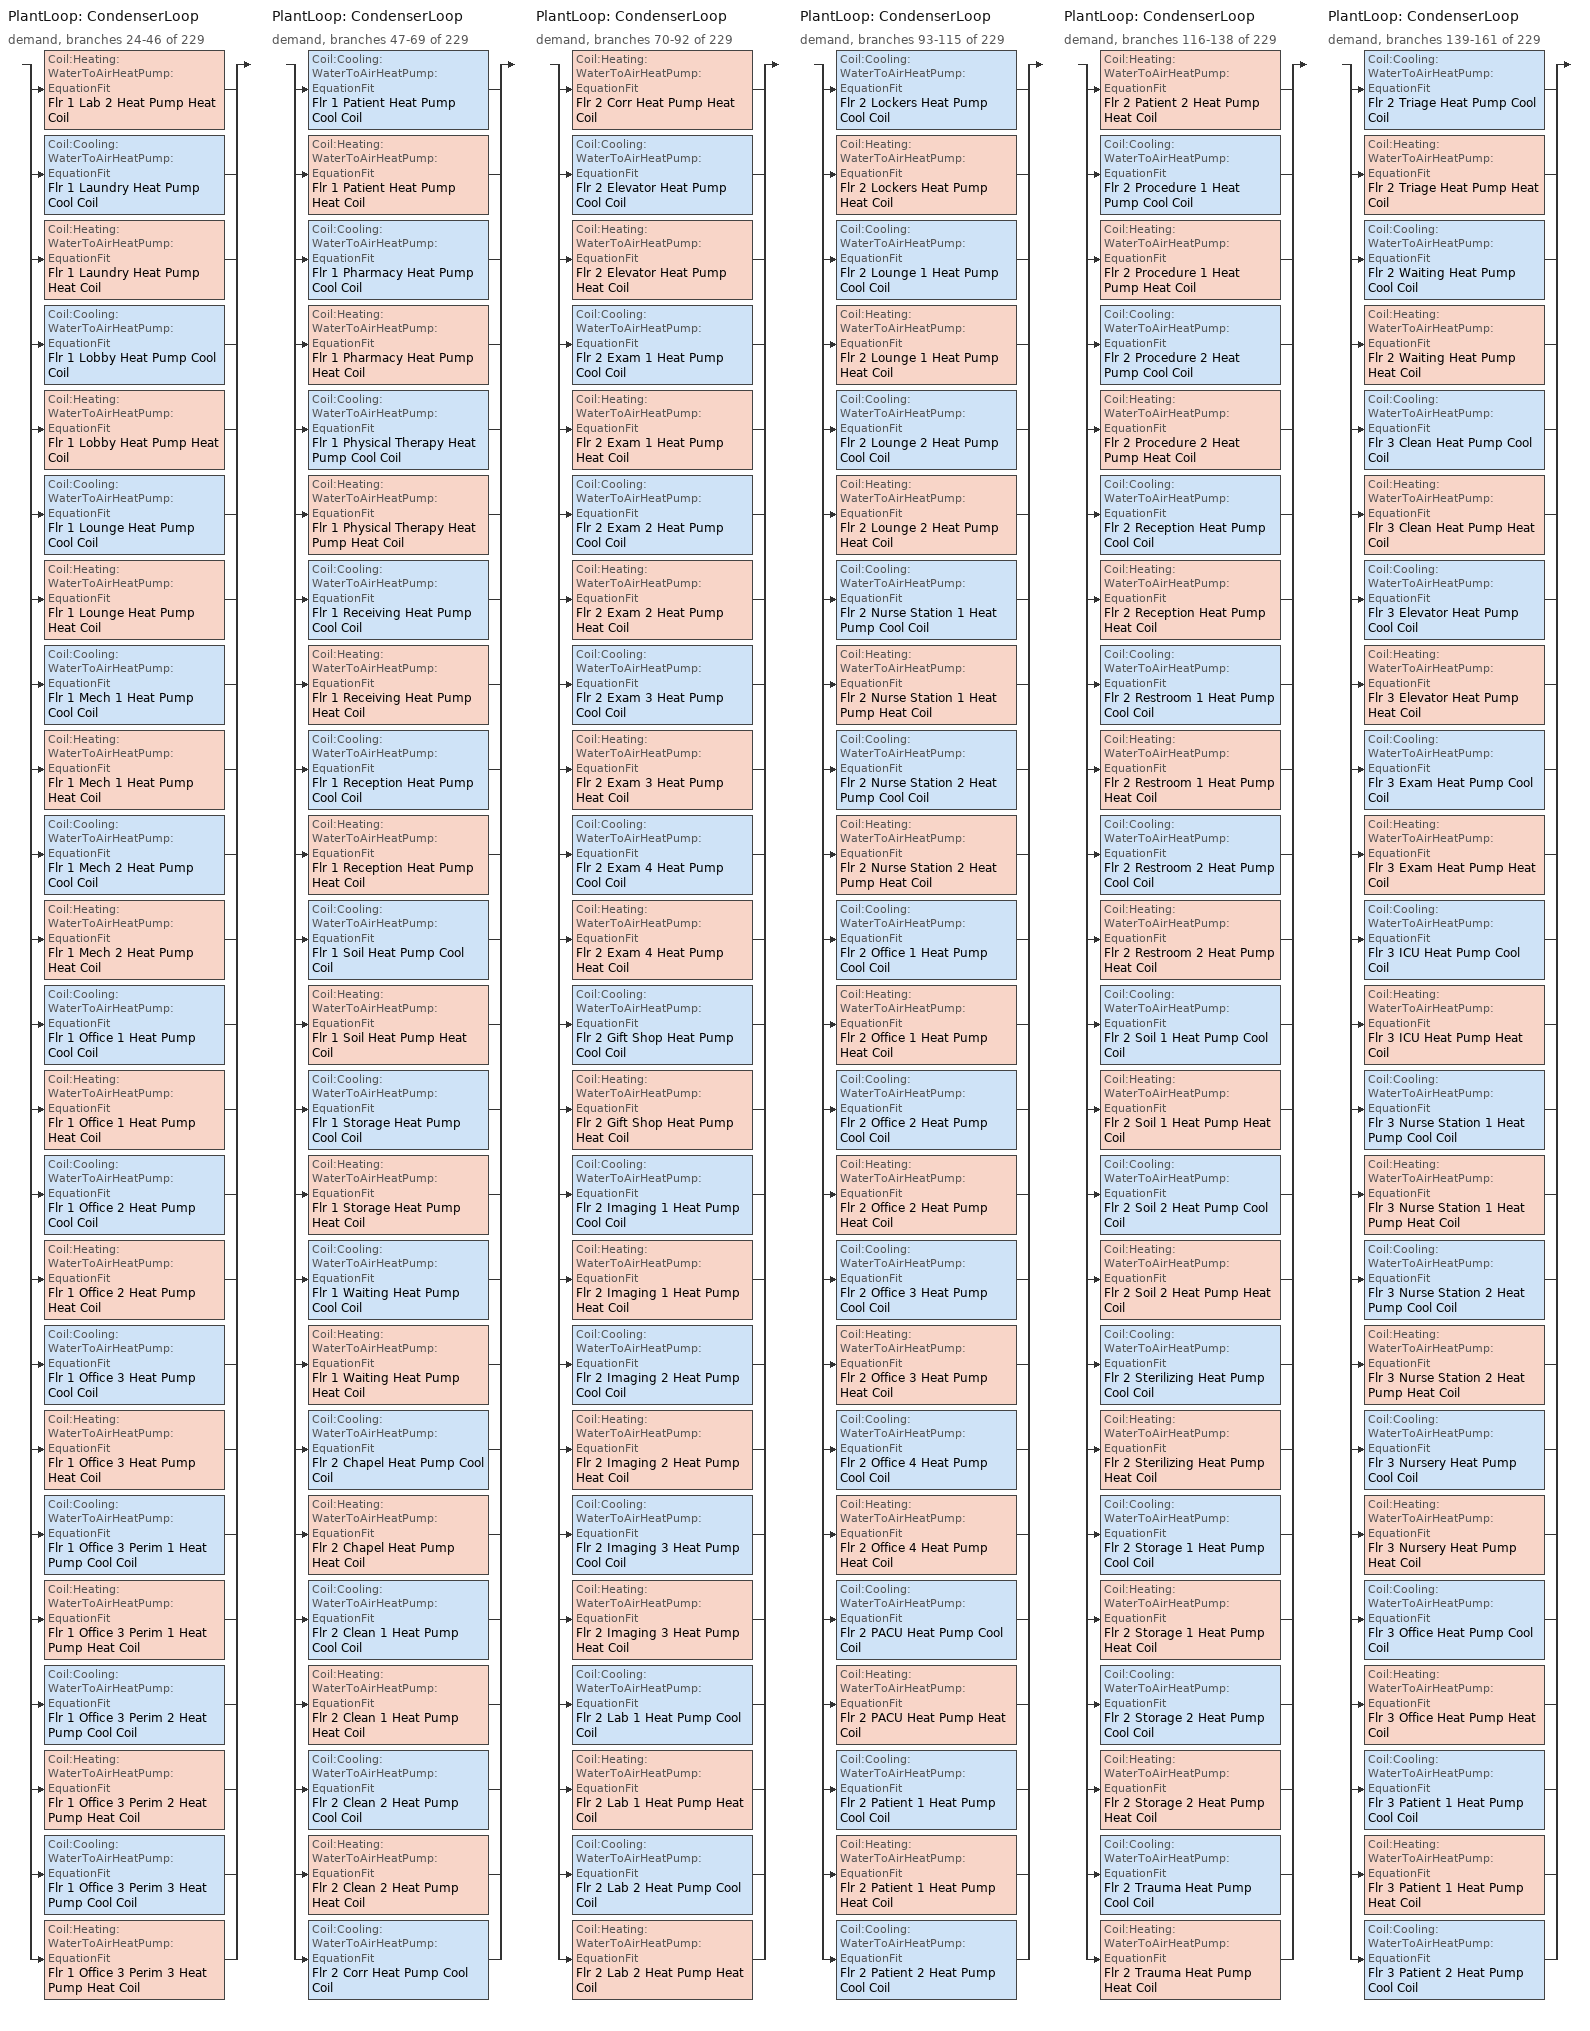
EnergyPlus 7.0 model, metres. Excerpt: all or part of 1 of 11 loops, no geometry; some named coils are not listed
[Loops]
PlantLoop 'CondenserLoop'
 demand, branches 24-46 of 229: split
  | Coil:Heating:WaterToAirHeatPump:EquationFit 'Flr 1 Lab 2 Heat Pump Heat Coil'
  | Coil:Cooling:WaterToAirHeatPump:EquationFit 'Flr 1 Laundry Heat Pump Cool Coil'
  | Coil:Heating:WaterToAirHeatPump:EquationFit 'Flr 1 Laundry Heat Pump Heat Coil'
  | Coil:Cooling:WaterToAirHeatPump:EquationFit 'Flr 1 Lobby Heat Pump Cool Coil'
  | Coil:Heating:WaterToAirHeatPump:EquationFit 'Flr 1 Lobby Heat Pump Heat Coil'
  | Coil:Cooling:WaterToAirHeatPump:EquationFit 'Flr 1 Lounge Heat Pump Cool Coil'
  | Coil:Heating:WaterToAirHeatPump:EquationFit 'Flr 1 Lounge Heat Pump Heat Coil'
  | Coil:Cooling:WaterToAirHeatPump:EquationFit 'Flr 1 Mech 1 Heat Pump Cool Coil'
  | Coil:Heating:WaterToAirHeatPump:EquationFit 'Flr 1 Mech 1 Heat Pump Heat Coil'
  | Coil:Cooling:WaterToAirHeatPump:EquationFit 'Flr 1 Mech 2 Heat Pump Cool Coil'
  | Coil:Heating:WaterToAirHeatPump:EquationFit 'Flr 1 Mech 2 Heat Pump Heat Coil'
  | Coil:Cooling:WaterToAirHeatPump:EquationFit 'Flr 1 Office 1 Heat Pump Cool Coil'
  | Coil:Heating:WaterToAirHeatPump:EquationFit 'Flr 1 Office 1 Heat Pump Heat Coil'
  | Coil:Cooling:WaterToAirHeatPump:EquationFit 'Flr 1 Office 2 Heat Pump Cool Coil'
  | Coil:Heating:WaterToAirHeatPump:EquationFit 'Flr 1 Office 2 Heat Pump Heat Coil'
  | Coil:Cooling:WaterToAirHeatPump:EquationFit 'Flr 1 Office 3 Heat Pump Cool Coil'
  | Coil:Heating:WaterToAirHeatPump:EquationFit 'Flr 1 Office 3 Heat Pump Heat Coil'
  | Coil:Cooling:WaterToAirHeatPump:EquationFit 'Flr 1 Office 3 Perim 1 Heat Pump Cool Coil'
  | Coil:Heating:WaterToAirHeatPump:EquationFit 'Flr 1 Office 3 Perim 1 Heat Pump Heat Coil'
  | Coil:Cooling:WaterToAirHeatPump:EquationFit 'Flr 1 Office 3 Perim 2 Heat Pump Cool Coil'
  | Coil:Heating:WaterToAirHeatPump:EquationFit 'Flr 1 Office 3 Perim 2 Heat Pump Heat Coil'
  | Coil:Cooling:WaterToAirHeatPump:EquationFit 'Flr 1 Office 3 Perim 3 Heat Pump Cool Coil'
  | Coil:Heating:WaterToAirHeatPump:EquationFit 'Flr 1 Office 3 Perim 3 Heat Pump Heat Coil'
PlantLoop 'CondenserLoop'
 demand, branches 47-69 of 229: split
  | Coil:Cooling:WaterToAirHeatPump:EquationFit 'Flr 1 Patient Heat Pump Cool Coil'
  | Coil:Heating:WaterToAirHeatPump:EquationFit 'Flr 1 Patient Heat Pump Heat Coil'
  | Coil:Cooling:WaterToAirHeatPump:EquationFit 'Flr 1 Pharmacy Heat Pump Cool Coil'
  | Coil:Heating:WaterToAirHeatPump:EquationFit 'Flr 1 Pharmacy Heat Pump Heat Coil'
  | Coil:Cooling:WaterToAirHeatPump:EquationFit 'Flr 1 Physical Therapy Heat Pump Cool Coil'
  | Coil:Heating:WaterToAirHeatPump:EquationFit 'Flr 1 Physical Therapy Heat Pump Heat Coil'
  | Coil:Cooling:WaterToAirHeatPump:EquationFit 'Flr 1 Receiving Heat Pump Cool Coil'
  | Coil:Heating:WaterToAirHeatPump:EquationFit 'Flr 1 Receiving Heat Pump Heat Coil'
  | Coil:Cooling:WaterToAirHeatPump:EquationFit 'Flr 1 Reception Heat Pump Cool Coil'
  | Coil:Heating:WaterToAirHeatPump:EquationFit 'Flr 1 Reception Heat Pump Heat Coil'
  | Coil:Cooling:WaterToAirHeatPump:EquationFit 'Flr 1 Soil Heat Pump Cool Coil'
  | Coil:Heating:WaterToAirHeatPump:EquationFit 'Flr 1 Soil Heat Pump Heat Coil'
  | Coil:Cooling:WaterToAirHeatPump:EquationFit 'Flr 1 Storage Heat Pump Cool Coil'
  | Coil:Heating:WaterToAirHeatPump:EquationFit 'Flr 1 Storage Heat Pump Heat Coil'
  | Coil:Cooling:WaterToAirHeatPump:EquationFit 'Flr 1 Waiting Heat Pump Cool Coil'
  | Coil:Heating:WaterToAirHeatPump:EquationFit 'Flr 1 Waiting Heat Pump Heat Coil'
  | Coil:Cooling:WaterToAirHeatPump:EquationFit 'Flr 2 Chapel Heat Pump Cool Coil'
  | Coil:Heating:WaterToAirHeatPump:EquationFit 'Flr 2 Chapel Heat Pump Heat Coil'
  | Coil:Cooling:WaterToAirHeatPump:EquationFit 'Flr 2 Clean 1 Heat Pump Cool Coil'
  | Coil:Heating:WaterToAirHeatPump:EquationFit 'Flr 2 Clean 1 Heat Pump Heat Coil'
  | Coil:Cooling:WaterToAirHeatPump:EquationFit 'Flr 2 Clean 2 Heat Pump Cool Coil'
  | Coil:Heating:WaterToAirHeatPump:EquationFit 'Flr 2 Clean 2 Heat Pump Heat Coil'
  | Coil:Cooling:WaterToAirHeatPump:EquationFit 'Flr 2 Corr Heat Pump Cool Coil'
PlantLoop 'CondenserLoop'
 demand, branches 70-92 of 229: split
  | Coil:Heating:WaterToAirHeatPump:EquationFit 'Flr 2 Corr Heat Pump Heat Coil'
  | Coil:Cooling:WaterToAirHeatPump:EquationFit 'Flr 2 Elevator Heat Pump Cool Coil'
  | Coil:Heating:WaterToAirHeatPump:EquationFit 'Flr 2 Elevator Heat Pump Heat Coil'
  | Coil:Cooling:WaterToAirHeatPump:EquationFit 'Flr 2 Exam 1 Heat Pump Cool Coil'
  | Coil:Heating:WaterToAirHeatPump:EquationFit 'Flr 2 Exam 1 Heat Pump Heat Coil'
  | Coil:Cooling:WaterToAirHeatPump:EquationFit 'Flr 2 Exam 2 Heat Pump Cool Coil'
  | Coil:Heating:WaterToAirHeatPump:EquationFit 'Flr 2 Exam 2 Heat Pump Heat Coil'
  | Coil:Cooling:WaterToAirHeatPump:EquationFit 'Flr 2 Exam 3 Heat Pump Cool Coil'
  | Coil:Heating:WaterToAirHeatPump:EquationFit 'Flr 2 Exam 3 Heat Pump Heat Coil'
  | Coil:Cooling:WaterToAirHeatPump:EquationFit 'Flr 2 Exam 4 Heat Pump Cool Coil'
  | Coil:Heating:WaterToAirHeatPump:EquationFit 'Flr 2 Exam 4 Heat Pump Heat Coil'
  | Coil:Cooling:WaterToAirHeatPump:EquationFit 'Flr 2 Gift Shop Heat Pump Cool Coil'
  | Coil:Heating:WaterToAirHeatPump:EquationFit 'Flr 2 Gift Shop Heat Pump Heat Coil'
  | Coil:Cooling:WaterToAirHeatPump:EquationFit 'Flr 2 Imaging 1 Heat Pump Cool Coil'
  | Coil:Heating:WaterToAirHeatPump:EquationFit 'Flr 2 Imaging 1 Heat Pump Heat Coil'
  | Coil:Cooling:WaterToAirHeatPump:EquationFit 'Flr 2 Imaging 2 Heat Pump Cool Coil'
  | Coil:Heating:WaterToAirHeatPump:EquationFit 'Flr 2 Imaging 2 Heat Pump Heat Coil'
  | Coil:Cooling:WaterToAirHeatPump:EquationFit 'Flr 2 Imaging 3 Heat Pump Cool Coil'
  | Coil:Heating:WaterToAirHeatPump:EquationFit 'Flr 2 Imaging 3 Heat Pump Heat Coil'
  | Coil:Cooling:WaterToAirHeatPump:EquationFit 'Flr 2 Lab 1 Heat Pump Cool Coil'
  | Coil:Heating:WaterToAirHeatPump:EquationFit 'Flr 2 Lab 1 Heat Pump Heat Coil'
  | Coil:Cooling:WaterToAirHeatPump:EquationFit 'Flr 2 Lab 2 Heat Pump Cool Coil'
  | Coil:Heating:WaterToAirHeatPump:EquationFit 'Flr 2 Lab 2 Heat Pump Heat Coil'
PlantLoop 'CondenserLoop'
 demand, branches 93-115 of 229: split
  | Coil:Cooling:WaterToAirHeatPump:EquationFit 'Flr 2 Lockers Heat Pump Cool Coil'
  | Coil:Heating:WaterToAirHeatPump:EquationFit 'Flr 2 Lockers Heat Pump Heat Coil'
  | Coil:Cooling:WaterToAirHeatPump:EquationFit 'Flr 2 Lounge 1 Heat Pump Cool Coil'
  | Coil:Heating:WaterToAirHeatPump:EquationFit 'Flr 2 Lounge 1 Heat Pump Heat Coil'
  | Coil:Cooling:WaterToAirHeatPump:EquationFit 'Flr 2 Lounge 2 Heat Pump Cool Coil'
  | Coil:Heating:WaterToAirHeatPump:EquationFit 'Flr 2 Lounge 2 Heat Pump Heat Coil'
  | Coil:Cooling:WaterToAirHeatPump:EquationFit 'Flr 2 Nurse Station 1 Heat Pump Cool Coil'
  | Coil:Heating:WaterToAirHeatPump:EquationFit 'Flr 2 Nurse Station 1 Heat Pump Heat Coil'
  | Coil:Cooling:WaterToAirHeatPump:EquationFit 'Flr 2 Nurse Station 2 Heat Pump Cool Coil'
  | Coil:Heating:WaterToAirHeatPump:EquationFit 'Flr 2 Nurse Station 2 Heat Pump Heat Coil'
  | Coil:Cooling:WaterToAirHeatPump:EquationFit 'Flr 2 Office 1 Heat Pump Cool Coil'
  | Coil:Heating:WaterToAirHeatPump:EquationFit 'Flr 2 Office 1 Heat Pump Heat Coil'
  | Coil:Cooling:WaterToAirHeatPump:EquationFit 'Flr 2 Office 2 Heat Pump Cool Coil'
  | Coil:Heating:WaterToAirHeatPump:EquationFit 'Flr 2 Office 2 Heat Pump Heat Coil'
  | Coil:Cooling:WaterToAirHeatPump:EquationFit 'Flr 2 Office 3 Heat Pump Cool Coil'
  | Coil:Heating:WaterToAirHeatPump:EquationFit 'Flr 2 Office 3 Heat Pump Heat Coil'
  | Coil:Cooling:WaterToAirHeatPump:EquationFit 'Flr 2 Office 4 Heat Pump Cool Coil'
  | Coil:Heating:WaterToAirHeatPump:EquationFit 'Flr 2 Office 4 Heat Pump Heat Coil'
  | Coil:Cooling:WaterToAirHeatPump:EquationFit 'Flr 2 PACU Heat Pump Cool Coil'
  | Coil:Heating:WaterToAirHeatPump:EquationFit 'Flr 2 PACU Heat Pump Heat Coil'
  | Coil:Cooling:WaterToAirHeatPump:EquationFit 'Flr 2 Patient 1 Heat Pump Cool Coil'
  | Coil:Heating:WaterToAirHeatPump:EquationFit 'Flr 2 Patient 1 Heat Pump Heat Coil'
  | Coil:Cooling:WaterToAirHeatPump:EquationFit 'Flr 2 Patient 2 Heat Pump Cool Coil'
PlantLoop 'CondenserLoop'
 demand, branches 116-138 of 229: split
  | Coil:Heating:WaterToAirHeatPump:EquationFit 'Flr 2 Patient 2 Heat Pump Heat Coil'
  | Coil:Cooling:WaterToAirHeatPump:EquationFit 'Flr 2 Procedure 1 Heat Pump Cool Coil'
  | Coil:Heating:WaterToAirHeatPump:EquationFit 'Flr 2 Procedure 1 Heat Pump Heat Coil'
  | Coil:Cooling:WaterToAirHeatPump:EquationFit 'Flr 2 Procedure 2 Heat Pump Cool Coil'
  | Coil:Heating:WaterToAirHeatPump:EquationFit 'Flr 2 Procedure 2 Heat Pump Heat Coil'
  | Coil:Cooling:WaterToAirHeatPump:EquationFit 'Flr 2 Reception Heat Pump Cool Coil'
  | Coil:Heating:WaterToAirHeatPump:EquationFit 'Flr 2 Reception Heat Pump Heat Coil'
  | Coil:Cooling:WaterToAirHeatPump:EquationFit 'Flr 2 Restroom 1 Heat Pump Cool Coil'
  | Coil:Heating:WaterToAirHeatPump:EquationFit 'Flr 2 Restroom 1 Heat Pump Heat Coil'
  | Coil:Cooling:WaterToAirHeatPump:EquationFit 'Flr 2 Restroom 2 Heat Pump Cool Coil'
  | Coil:Heating:WaterToAirHeatPump:EquationFit 'Flr 2 Restroom 2 Heat Pump Heat Coil'
  | Coil:Cooling:WaterToAirHeatPump:EquationFit 'Flr 2 Soil 1 Heat Pump Cool Coil'
  | Coil:Heating:WaterToAirHeatPump:EquationFit 'Flr 2 Soil 1 Heat Pump Heat Coil'
  | Coil:Cooling:WaterToAirHeatPump:EquationFit 'Flr 2 Soil 2 Heat Pump Cool Coil'
  | Coil:Heating:WaterToAirHeatPump:EquationFit 'Flr 2 Soil 2 Heat Pump Heat Coil'
  | Coil:Cooling:WaterToAirHeatPump:EquationFit 'Flr 2 Sterilizing Heat Pump Cool Coil'
  | Coil:Heating:WaterToAirHeatPump:EquationFit 'Flr 2 Sterilizing Heat Pump Heat Coil'
  | Coil:Cooling:WaterToAirHeatPump:EquationFit 'Flr 2 Storage 1 Heat Pump Cool Coil'
  | Coil:Heating:WaterToAirHeatPump:EquationFit 'Flr 2 Storage 1 Heat Pump Heat Coil'
  | Coil:Cooling:WaterToAirHeatPump:EquationFit 'Flr 2 Storage 2 Heat Pump Cool Coil'
  | Coil:Heating:WaterToAirHeatPump:EquationFit 'Flr 2 Storage 2 Heat Pump Heat Coil'
  | Coil:Cooling:WaterToAirHeatPump:EquationFit 'Flr 2 Trauma Heat Pump Cool Coil'
  | Coil:Heating:WaterToAirHeatPump:EquationFit 'Flr 2 Trauma Heat Pump Heat Coil'
PlantLoop 'CondenserLoop'
 demand, branches 139-161 of 229: split
  | Coil:Cooling:WaterToAirHeatPump:EquationFit 'Flr 2 Triage Heat Pump Cool Coil'
  | Coil:Heating:WaterToAirHeatPump:EquationFit 'Flr 2 Triage Heat Pump Heat Coil'
  | Coil:Cooling:WaterToAirHeatPump:EquationFit 'Flr 2 Waiting Heat Pump Cool Coil'
  | Coil:Heating:WaterToAirHeatPump:EquationFit 'Flr 2 Waiting Heat Pump Heat Coil'
  | Coil:Cooling:WaterToAirHeatPump:EquationFit 'Flr 3 Clean Heat Pump Cool Coil'
  | Coil:Heating:WaterToAirHeatPump:EquationFit 'Flr 3 Clean Heat Pump Heat Coil'
  | Coil:Cooling:WaterToAirHeatPump:EquationFit 'Flr 3 Elevator Heat Pump Cool Coil'
  | Coil:Heating:WaterToAirHeatPump:EquationFit 'Flr 3 Elevator Heat Pump Heat Coil'
  | Coil:Cooling:WaterToAirHeatPump:EquationFit 'Flr 3 Exam Heat Pump Cool Coil'
  | Coil:Heating:WaterToAirHeatPump:EquationFit 'Flr 3 Exam Heat Pump Heat Coil'
  | Coil:Cooling:WaterToAirHeatPump:EquationFit 'Flr 3 ICU Heat Pump Cool Coil'
  | Coil:Heating:WaterToAirHeatPump:EquationFit 'Flr 3 ICU Heat Pump Heat Coil'
  | Coil:Cooling:WaterToAirHeatPump:EquationFit 'Flr 3 Nurse Station 1 Heat Pump Cool Coil'
  | Coil:Heating:WaterToAirHeatPump:EquationFit 'Flr 3 Nurse Station 1 Heat Pump Heat Coil'
  | Coil:Cooling:WaterToAirHeatPump:EquationFit 'Flr 3 Nurse Station 2 Heat Pump Cool Coil'
  | Coil:Heating:WaterToAirHeatPump:EquationFit 'Flr 3 Nurse Station 2 Heat Pump Heat Coil'
  | Coil:Cooling:WaterToAirHeatPump:EquationFit 'Flr 3 Nursery Heat Pump Cool Coil'
  | Coil:Heating:WaterToAirHeatPump:EquationFit 'Flr 3 Nursery Heat Pump Heat Coil'
  | Coil:Cooling:WaterToAirHeatPump:EquationFit 'Flr 3 Office Heat Pump Cool Coil'
  | Coil:Heating:WaterToAirHeatPump:EquationFit 'Flr 3 Office Heat Pump Heat Coil'
  | Coil:Cooling:WaterToAirHeatPump:EquationFit 'Flr 3 Patient 1 Heat Pump Cool Coil'
  | Coil:Heating:WaterToAirHeatPump:EquationFit 'Flr 3 Patient 1 Heat Pump Heat Coil'
  | Coil:Cooling:WaterToAirHeatPump:EquationFit 'Flr 3 Patient 2 Heat Pump Cool Coil'
[ZoneHVAC:WaterToAirHeatPump] Availability Schedule=ALWAYS_ON; Supply Air Flow Rate During Cooling Operation {m3/s}=AUTOSIZE; Supply Air Flow Rate During Heating Operation {m3/s}=AUTOSIZE; Outdoor Air Flow Rate During Cooling Operation {m3/s}=0; Outdoor Air Flow Rate During Heating Operation {m3/s}=0; Maximum Cycling Rate {cycles/hr}=2.5; Heat Pump Time Constant {s}=60; Fraction of On-Cycle Power Use=0.01; Heat Pump Fan Delay Time {s}=60; Maximum Supply Air Temperature from Supplemental Heater {C}=AUTOSIZE; Maximum Outdoor Dry-Bulb Temperature for Supplemental Heater Operation {C}=20; Fan Placement=BlowThrough
Name | Supply Air Flow Rate When No Cooling or Heating is Needed {m3/s} | Supply Air Fan | Heating Coil | Cooling Coil | Supplemental Heating Coil | Supply Air Fan Operating Mode Schedule
Flr 1 Laundry Heat Pump | 0 | Flr 1 Laundry Heat Pump Fan | Flr 1 Laundry Heat Pump Heat Coil | Flr 1 Laundry Heat Pump Cool Coil | Flr 1 Laundry Heat Pump Sup Heat Coil
Flr 1 Lobby Heat Pump | 0 | Flr 1 Lobby Heat Pump Fan | Flr 1 Lobby Heat Pump Heat Coil | Flr 1 Lobby Heat Pump Cool Coil | Flr 1 Lobby Heat Pump Sup Heat Coil
Flr 1 Lounge Heat Pump | 0 | Flr 1 Lounge Heat Pump Fan | Flr 1 Lounge Heat Pump Heat Coil | Flr 1 Lounge Heat Pump Cool Coil | Flr 1 Lounge Heat Pump Sup Heat Coil
Flr 1 Mech 1 Heat Pump | 0 | Flr 1 Mech 1 Heat Pump Fan | Flr 1 Mech 1 Heat Pump Heat Coil | Flr 1 Mech 1 Heat Pump Cool Coil | Flr 1 Mech 1 Heat Pump Sup Heat Coil
Flr 1 Mech 2 Heat Pump | 0 | Flr 1 Mech 2 Heat Pump Fan | Flr 1 Mech 2 Heat Pump Heat Coil | Flr 1 Mech 2 Heat Pump Cool Coil | Flr 1 Mech 2 Heat Pump Sup Heat Coil
Flr 1 Office 1 Heat Pump | 0 | Flr 1 Office 1 Heat Pump Fan | Flr 1 Office 1 Heat Pump Heat Coil | Flr 1 Office 1 Heat Pump Cool Coil | Flr 1 Office 1 Heat Pump Sup Heat Coil
Flr 1 Office 2 Heat Pump | 0 | Flr 1 Office 2 Heat Pump Fan | Flr 1 Office 2 Heat Pump Heat Coil | Flr 1 Office 2 Heat Pump Cool Coil | Flr 1 Office 2 Heat Pump Sup Heat Coil
Flr 1 Office 3 Heat Pump | 0 | Flr 1 Office 3 Heat Pump Fan | Flr 1 Office 3 Heat Pump Heat Coil | Flr 1 Office 3 Heat Pump Cool Coil | Flr 1 Office 3 Heat Pump Sup Heat Coil
Flr 1 Office 3 Perim 1 Heat Pump | 0 | Flr 1 Office 3 Perim 1 Heat Pump Fan | Flr 1 Office 3 Perim 1 Heat Pump Heat Coil | Flr 1 Office 3 Perim 1 Heat Pump Cool Coil | Flr 1 Office 3 Perim 1 Heat Pump Sup Heat Coil
Flr 1 Office 3 Perim 2 Heat Pump | 0 | Flr 1 Office 3 Perim 2 Heat Pump Fan | Flr 1 Office 3 Perim 2 Heat Pump Heat Coil | Flr 1 Office 3 Perim 2 Heat Pump Cool Coil | Flr 1 Office 3 Perim 2 Heat Pump Sup Heat Coil
Flr 1 Office 3 Perim 3 Heat Pump | 0 | Flr 1 Office 3 Perim 3 Heat Pump Fan | Flr 1 Office 3 Perim 3 Heat Pump Heat Coil | Flr 1 Office 3 Perim 3 Heat Pump Cool Coil | Flr 1 Office 3 Perim 3 Heat Pump Sup Heat Coil
Flr 1 Patient Heat Pump | AUTOSIZE | Flr 1 Patient Heat Pump Fan | Flr 1 Patient Heat Pump Heat Coil | Flr 1 Patient Heat Pump Cool Coil | Flr 1 Patient Heat Pump Sup Heat Coil | Always_On
Flr 1 Pharmacy Heat Pump | AUTOSIZE | Flr 1 Pharmacy Heat Pump Fan | Flr 1 Pharmacy Heat Pump Heat Coil | Flr 1 Pharmacy Heat Pump Cool Coil | Flr 1 Pharmacy Heat Pump Sup Heat Coil | Always_On
Flr 1 Physical Therapy Heat Pump | AUTOSIZE | Flr 1 Physical Therapy Heat Pump Fan | Flr 1 Physical Therapy Heat Pump Heat Coil | Flr 1 Physical Therapy Heat Pump Cool Coil | Flr 1 Physical Therapy Heat Pump Sup Heat Coil | Always_On
Flr 1 Receiving Heat Pump | 0 | Flr 1 Receiving Heat Pump Fan | Flr 1 Receiving Heat Pump Heat Coil | Flr 1 Receiving Heat Pump Cool Coil | Flr 1 Receiving Heat Pump Sup Heat Coil
Flr 1 Reception Heat Pump | 0 | Flr 1 Reception Heat Pump Fan | Flr 1 Reception Heat Pump Heat Coil | Flr 1 Reception Heat Pump Cool Coil | Flr 1 Reception Heat Pump Sup Heat Coil
Flr 1 Soil Heat Pump | AUTOSIZE | Flr 1 Soil Heat Pump Fan | Flr 1 Soil Heat Pump Heat Coil | Flr 1 Soil Heat Pump Cool Coil | Flr 1 Soil Heat Pump Sup Heat Coil | Always_On
Flr 1 Storage Heat Pump | 0 | Flr 1 Storage Heat Pump Fan | Flr 1 Storage Heat Pump Heat Coil | Flr 1 Storage Heat Pump Cool Coil | Flr 1 Storage Heat Pump Sup Heat Coil
Flr 1 Waiting Heat Pump | 0 | Flr 1 Waiting Heat Pump Fan | Flr 1 Waiting Heat Pump Heat Coil | Flr 1 Waiting Heat Pump Cool Coil | Flr 1 Waiting Heat Pump Sup Heat Coil
Flr 2 Chapel Heat Pump | 0 | Flr 2 Chapel Heat Pump Fan | Flr 2 Chapel Heat Pump Heat Coil | Flr 2 Chapel Heat Pump Cool Coil | Flr 2 Chapel Heat Pump Sup Heat Coil
Flr 2 Clean 1 Heat Pump | AUTOSIZE | Flr 2 Clean 1 Heat Pump Fan | Flr 2 Clean 1 Heat Pump Heat Coil | Flr 2 Clean 1 Heat Pump Cool Coil | Flr 2 Clean 1 Heat Pump Sup Heat Coil | Always_On
Flr 2 Clean 2 Heat Pump | AUTOSIZE | Flr 2 Clean 2 Heat Pump Fan | Flr 2 Clean 2 Heat Pump Heat Coil | Flr 2 Clean 2 Heat Pump Cool Coil | Flr 2 Clean 2 Heat Pump Sup Heat Coil | Always_On
Flr 2 Corr Heat Pump | AUTOSIZE | Flr 2 Corr Heat Pump Fan | Flr 2 Corr Heat Pump Heat Coil | Flr 2 Corr Heat Pump Cool Coil | Flr 2 Corr Heat Pump Sup Heat Coil | Always_On
Flr 2 Elevator Heat Pump | 0 | Flr 2 Elevator Heat Pump Fan | Flr 2 Elevator Heat Pump Heat Coil | Flr 2 Elevator Heat Pump Cool Coil | Flr 2 Elevator Heat Pump Sup Heat Coil
Flr 2 Exam 1 Heat Pump | AUTOSIZE | Flr 2 Exam 1 Heat Pump Fan | Flr 2 Exam 1 Heat Pump Heat Coil | Flr 2 Exam 1 Heat Pump Cool Coil | Flr 2 Exam 1 Heat Pump Sup Heat Coil | Always_On
Flr 2 Exam 2 Heat Pump | AUTOSIZE | Flr 2 Exam 2 Heat Pump Fan | Flr 2 Exam 2 Heat Pump Heat Coil | Flr 2 Exam 2 Heat Pump Cool Coil | Flr 2 Exam 2 Heat Pump Sup Heat Coil | Always_On
Flr 2 Exam 3 Heat Pump | AUTOSIZE | Flr 2 Exam 3 Heat Pump Fan | Flr 2 Exam 3 Heat Pump Heat Coil | Flr 2 Exam 3 Heat Pump Cool Coil | Flr 2 Exam 3 Heat Pump Sup Heat Coil | Always_On
Flr 2 Exam 4 Heat Pump | AUTOSIZE | Flr 2 Exam 4 Heat Pump Fan | Flr 2 Exam 4 Heat Pump Heat Coil | Flr 2 Exam 4 Heat Pump Cool Coil | Flr 2 Exam 4 Heat Pump Sup Heat Coil | Always_On
Flr 2 Gift Shop Heat Pump | 0 | Flr 2 Gift Shop Heat Pump Fan | Flr 2 Gift Shop Heat Pump Heat Coil | Flr 2 Gift Shop Heat Pump Cool Coil | Flr 2 Gift Shop Heat Pump Sup Heat Coil
Flr 2 Imaging 1 Heat Pump | AUTOSIZE | Flr 2 Imaging 1 Heat Pump Fan | Flr 2 Imaging 1 Heat Pump Heat Coil | Flr 2 Imaging 1 Heat Pump Cool Coil | Flr 2 Imaging 1 Heat Pump Sup Heat Coil | Always_On
Flr 2 Imaging 2 Heat Pump | AUTOSIZE | Flr 2 Imaging 2 Heat Pump Fan | Flr 2 Imaging 2 Heat Pump Heat Coil | Flr 2 Imaging 2 Heat Pump Cool Coil | Flr 2 Imaging 2 Heat Pump Sup Heat Coil | Always_On
Flr 2 Imaging 3 Heat Pump | AUTOSIZE | Flr 2 Imaging 3 Heat Pump Fan | Flr 2 Imaging 3 Heat Pump Heat Coil | Flr 2 Imaging 3 Heat Pump Cool Coil | Flr 2 Imaging 3 Heat Pump Sup Heat Coil | Always_On
Flr 2 Lab 1 Heat Pump | AUTOSIZE | Flr 2 Lab 1 Heat Pump Fan | Flr 2 Lab 1 Heat Pump Heat Coil | Flr 2 Lab 1 Heat Pump Cool Coil | Flr 2 Lab 1 Heat Pump Sup Heat Coil | Always_On
Flr 2 Lab 2 Heat Pump | AUTOSIZE | Flr 2 Lab 2 Heat Pump Fan | Flr 2 Lab 2 Heat Pump Heat Coil | Flr 2 Lab 2 Heat Pump Cool Coil | Flr 2 Lab 2 Heat Pump Sup Heat Coil | Always_On
Flr 2 Lockers Heat Pump | AUTOSIZE | Flr 2 Lockers Heat Pump Fan | Flr 2 Lockers Heat Pump Heat Coil | Flr 2 Lockers Heat Pump Cool Coil | Flr 2 Lockers Heat Pump Sup Heat Coil | Always_On
Flr 2 Lounge 1 Heat Pump | 0 | Flr 2 Lounge 1 Heat Pump Fan | Flr 2 Lounge 1 Heat Pump Heat Coil | Flr 2 Lounge 1 Heat Pump Cool Coil | Flr 2 Lounge 1 Heat Pump Sup Heat Coil
Flr 2 Lounge 2 Heat Pump | 0 | Flr 2 Lounge 2 Heat Pump Fan | Flr 2 Lounge 2 Heat Pump Heat Coil | Flr 2 Lounge 2 Heat Pump Cool Coil | Flr 2 Lounge 2 Heat Pump Sup Heat Coil
Flr 2 Nurse Station 1 Heat Pump | 0 | Flr 2 Nurse Station 1 Heat Pump Fan | Flr 2 Nurse Station 1 Heat Pump Heat Coil | Flr 2 Nurse Station 1 Heat Pump Cool Coil | Flr 2 Nurse Station 1 Heat Pump Sup Heat Coil
Flr 2 Nurse Station 2 Heat Pump | 0 | Flr 2 Nurse Station 2 Heat Pump Fan | Flr 2 Nurse Station 2 Heat Pump Heat Coil | Flr 2 Nurse Station 2 Heat Pump Cool Coil | Flr 2 Nurse Station 2 Heat Pump Sup Heat Coil
Flr 2 Office 1 Heat Pump | 0 | Flr 2 Office 1 Heat Pump Fan | Flr 2 Office 1 Heat Pump Heat Coil | Flr 2 Office 1 Heat Pump Cool Coil | Flr 2 Office 1 Heat Pump Sup Heat Coil
Flr 2 Office 2 Heat Pump | 0 | Flr 2 Office 2 Heat Pump Fan | Flr 2 Office 2 Heat Pump Heat Coil | Flr 2 Office 2 Heat Pump Cool Coil | Flr 2 Office 2 Heat Pump Sup Heat Coil
Flr 2 Office 3 Heat Pump | 0 | Flr 2 Office 3 Heat Pump Fan | Flr 2 Office 3 Heat Pump Heat Coil | Flr 2 Office 3 Heat Pump Cool Coil | Flr 2 Office 3 Heat Pump Sup Heat Coil
Flr 2 Office 4 Heat Pump | 0 | Flr 2 Office 4 Heat Pump Fan | Flr 2 Office 4 Heat Pump Heat Coil | Flr 2 Office 4 Heat Pump Cool Coil | Flr 2 Office 4 Heat Pump Sup Heat Coil
Flr 2 PACU Heat Pump | AUTOSIZE | Flr 2 PACU Heat Pump Fan | Flr 2 PACU Heat Pump Heat Coil | Flr 2 PACU Heat Pump Cool Coil | Flr 2 PACU Heat Pump Sup Heat Coil | Always_On
Flr 2 Patient 1 Heat Pump | AUTOSIZE | Flr 2 Patient 1 Heat Pump Fan | Flr 2 Patient 1 Heat Pump Heat Coil | Flr 2 Patient 1 Heat Pump Cool Coil | Flr 2 Patient 1 Heat Pump Sup Heat Coil | Always_On
Flr 2 Patient 2 Heat Pump | AUTOSIZE | Flr 2 Patient 2 Heat Pump Fan | Flr 2 Patient 2 Heat Pump Heat Coil | Flr 2 Patient 2 Heat Pump Cool Coil | Flr 2 Patient 2 Heat Pump Sup Heat Coil | Always_On
Flr 2 Procedure 1 Heat Pump | AUTOSIZE | Flr 2 Procedure 1 Heat Pump Fan | Flr 2 Procedure 1 Heat Pump Heat Coil | Flr 2 Procedure 1 Heat Pump Cool Coil | Flr 2 Procedure 1 Heat Pump Sup Heat Coil | Always_On
Flr 2 Procedure 2 Heat Pump | AUTOSIZE | Flr 2 Procedure 2 Heat Pump Fan | Flr 2 Procedure 2 Heat Pump Heat Coil | Flr 2 Procedure 2 Heat Pump Cool Coil | Flr 2 Procedure 2 Heat Pump Sup Heat Coil | Always_On
Flr 2 Reception Heat Pump | 0 | Flr 2 Reception Heat Pump Fan | Flr 2 Reception Heat Pump Heat Coil | Flr 2 Reception Heat Pump Cool Coil | Flr 2 Reception Heat Pump Sup Heat Coil
Flr 2 Restroom 1 Heat Pump | AUTOSIZE | Flr 2 Restroom 1 Heat Pump Fan | Flr 2 Restroom 1 Heat Pump Heat Coil | Flr 2 Restroom 1 Heat Pump Cool Coil | Flr 2 Restroom 1 Heat Pump Sup Heat Coil | Always_On
Flr 2 Restroom 2 Heat Pump | AUTOSIZE | Flr 2 Restroom 2 Heat Pump Fan | Flr 2 Restroom 2 Heat Pump Heat Coil | Flr 2 Restroom 2 Heat Pump Cool Coil | Flr 2 Restroom 2 Heat Pump Sup Heat Coil | Always_On
Flr 2 Soil 1 Heat Pump | AUTOSIZE | Flr 2 Soil 1 Heat Pump Fan | Flr 2 Soil 1 Heat Pump Heat Coil | Flr 2 Soil 1 Heat Pump Cool Coil | Flr 2 Soil 1 Heat Pump Sup Heat Coil | Always_On
Flr 2 Soil 2 Heat Pump | AUTOSIZE | Flr 2 Soil 2 Heat Pump Fan | Flr 2 Soil 2 Heat Pump Heat Coil | Flr 2 Soil 2 Heat Pump Cool Coil | Flr 2 Soil 2 Heat Pump Sup Heat Coil | Always_On
Flr 2 Sterilizing Heat Pump | AUTOSIZE | Flr 2 Sterilizing Heat Pump Fan | Flr 2 Sterilizing Heat Pump Heat Coil | Flr 2 Sterilizing Heat Pump Cool Coil | Flr 2 Sterilizing Heat Pump Sup Heat Coil | Always_On
Flr 2 Storage 1 Heat Pump | 0 | Flr 2 Storage 1 Heat Pump Fan | Flr 2 Storage 1 Heat Pump Heat Coil | Flr 2 Storage 1 Heat Pump Cool Coil | Flr 2 Storage 1 Heat Pump Sup Heat Coil
Flr 2 Storage 2 Heat Pump | 0 | Flr 2 Storage 2 Heat Pump Fan | Flr 2 Storage 2 Heat Pump Heat Coil | Flr 2 Storage 2 Heat Pump Cool Coil | Flr 2 Storage 2 Heat Pump Sup Heat Coil
Flr 2 Trauma Heat Pump | AUTOSIZE | Flr 2 Trauma Heat Pump Fan | Flr 2 Trauma Heat Pump Heat Coil | Flr 2 Trauma Heat Pump Cool Coil | Flr 2 Trauma Heat Pump Sup Heat Coil | Always_On
Flr 2 Triage Heat Pump | AUTOSIZE | Flr 2 Triage Heat Pump Fan | Flr 2 Triage Heat Pump Heat Coil | Flr 2 Triage Heat Pump Cool Coil | Flr 2 Triage Heat Pump Sup Heat Coil | Always_On
Flr 2 Waiting Heat Pump | 0 | Flr 2 Waiting Heat Pump Fan | Flr 2 Waiting Heat Pump Heat Coil | Flr 2 Waiting Heat Pump Cool Coil | Flr 2 Waiting Heat Pump Sup Heat Coil
Flr 3 Clean Heat Pump | AUTOSIZE | Flr 3 Clean Heat Pump Fan | Flr 3 Clean Heat Pump Heat Coil | Flr 3 Clean Heat Pump Cool Coil | Flr 3 Clean Heat Pump Sup Heat Coil | Always_On
Flr 3 Elevator Heat Pump | 0 | Flr 3 Elevator Heat Pump Fan | Flr 3 Elevator Heat Pump Heat Coil | Flr 3 Elevator Heat Pump Cool Coil | Flr 3 Elevator Heat Pump Sup Heat Coil
Flr 3 Exam Heat Pump | AUTOSIZE | Flr 3 Exam Heat Pump Fan | Flr 3 Exam Heat Pump Heat Coil | Flr 3 Exam Heat Pump Cool Coil | Flr 3 Exam Heat Pump Sup Heat Coil | Always_On
Flr 3 ICU Heat Pump | AUTOSIZE | Flr 3 ICU Heat Pump Fan | Flr 3 ICU Heat Pump Heat Coil | Flr 3 ICU Heat Pump Cool Coil | Flr 3 ICU Heat Pump Sup Heat Coil | Always_On
Flr 3 Nurse Station 1 Heat Pump | 0 | Flr 3 Nurse Station 1 Heat Pump Fan | Flr 3 Nurse Station 1 Heat Pump Heat Coil | Flr 3 Nurse Station 1 Heat Pump Cool Coil | Flr 3 Nurse Station 1 Heat Pump Sup Heat Coil
Flr 3 Nurse Station 2 Heat Pump | 0 | Flr 3 Nurse Station 2 Heat Pump Fan | Flr 3 Nurse Station 2 Heat Pump Heat Coil | Flr 3 Nurse Station 2 Heat Pump Cool Coil | Flr 3 Nurse Station 2 Heat Pump Sup Heat Coil
Flr 3 Nursery Heat Pump | AUTOSIZE | Flr 3 Nursery Heat Pump Fan | Flr 3 Nursery Heat Pump Heat Coil | Flr 3 Nursery Heat Pump Cool Coil | Flr 3 Nursery Heat Pump Sup Heat Coil | Always_On
Flr 3 Office Heat Pump | 0 | Flr 3 Office Heat Pump Fan | Flr 3 Office Heat Pump Heat Coil | Flr 3 Office Heat Pump Cool Coil | Flr 3 Office Heat Pump Sup Heat Coil
Flr 3 Patient 1 Heat Pump | AUTOSIZE | Flr 3 Patient 1 Heat Pump Fan | Flr 3 Patient 1 Heat Pump Heat Coil | Flr 3 Patient 1 Heat Pump Cool Coil | Flr 3 Patient 1 Heat Pump Sup Heat Coil | Always_On
Flr 3 Patient 2 Heat Pump | AUTOSIZE | Flr 3 Patient 2 Heat Pump Fan | Flr 3 Patient 2 Heat Pump Heat Coil | Flr 3 Patient 2 Heat Pump Cool Coil | Flr 3 Patient 2 Heat Pump Sup Heat Coil | Always_On
[Fan:OnOff] Availability Schedule=Always_On; Fan Efficiency=0.55; Pressure Rise {Pa}=74; Maximum Flow Rate {m3/s}=AUTOSIZE; Motor Efficiency=0.9; Motor In Airstream Fraction=1
Flr 1 Laundry Heat Pump Fan; Flr 1 Lobby Heat Pump Fan; Flr 1 Lounge Heat Pump Fan; Flr 1 Mech 1 Heat Pump Fan; Flr 1 Mech 2 Heat Pump Fan; Flr 1 Office 1 Heat Pump Fan; Flr 1 Office 2 Heat Pump Fan; Flr 1 Office 3 Heat Pump Fan; Flr 1 Office 3 Perim 1 Heat Pump Fan; Flr 1 Office 3 Perim 2 Heat Pump Fan; Flr 1 Office 3 Perim 3 Heat Pump Fan; Flr 1 Patient Heat Pump Fan; Flr 1 Pharmacy Heat Pump Fan; Flr 1 Physical Therapy Heat Pump Fan; Flr 1 Receiving Heat Pump Fan; Flr 1 Reception Heat Pump Fan; Flr 1 Soil Heat Pump Fan; Flr 1 Storage Heat Pump Fan; Flr 1 Waiting Heat Pump Fan; Flr 2 Chapel Heat Pump Fan; Flr 2 Clean 1 Heat Pump Fan; Flr 2 Clean 2 Heat Pump Fan; Flr 2 Corr Heat Pump Fan; Flr 2 Elevator Heat Pump Fan; Flr 2 Exam 1 Heat Pump Fan; Flr 2 Exam 2 Heat Pump Fan; Flr 2 Exam 3 Heat Pump Fan; Flr 2 Exam 4 Heat Pump Fan; Flr 2 Gift Shop Heat Pump Fan; Flr 2 Imaging 1 Heat Pump Fan; Flr 2 Imaging 2 Heat Pump Fan; Flr 2 Imaging 3 Heat Pump Fan; Flr 2 Lab 1 Heat Pump Fan; Flr 2 Lab 2 Heat Pump Fan; Flr 2 Lockers Heat Pump Fan; Flr 2 Lounge 1 Heat Pump Fan; Flr 2 Lounge 2 Heat Pump Fan; Flr 2 Nurse Station 1 Heat Pump Fan; Flr 2 Nurse Station 2 Heat Pump Fan; Flr 2 Office 1 Heat Pump Fan; Flr 2 Office 2 Heat Pump Fan; Flr 2 Office 3 Heat Pump Fan; Flr 2 Office 4 Heat Pump Fan; Flr 2 PACU Heat Pump Fan; Flr 2 Patient 1 Heat Pump Fan; Flr 2 Patient 2 Heat Pump Fan; Flr 2 Procedure 1 Heat Pump Fan; Flr 2 Procedure 2 Heat Pump Fan; Flr 2 Reception Heat Pump Fan; Flr 2 Restroom 1 Heat Pump Fan; Flr 2 Restroom 2 Heat Pump Fan; Flr 2 Soil 1 Heat Pump Fan; Flr 2 Soil 2 Heat Pump Fan; Flr 2 Sterilizing Heat Pump Fan; Flr 2 Storage 1 Heat Pump Fan; Flr 2 Storage 2 Heat Pump Fan; Flr 2 Trauma Heat Pump Fan; Flr 2 Triage Heat Pump Fan; Flr 2 Waiting Heat Pump Fan; Flr 3 Clean Heat Pump Fan; Flr 3 Elevator Heat Pump Fan; Flr 3 Exam Heat Pump Fan; Flr 3 ICU Heat Pump Fan; Flr 3 Nurse Station 1 Heat Pump Fan; Flr 3 Nurse Station 2 Heat Pump Fan; Flr 3 Nursery Heat Pump Fan; Flr 3 Office Heat Pump Fan; Flr 3 Patient 1 Heat Pump Fan; Flr 3 Patient 2 Heat Pump Fan
[Coil:Heating:WaterToAirHeatPump:EquationFit] Rated Air Flow Rate {m3/s}=AUTOSIZE; Rated Water Flow Rate {m3/s}=AUTOSIZE; Rated Heating Capacity {W}=AUTOSIZE; Rated Heating Coefficient of Performance=5; Heating Capacity Coefficient 1=-1.36131; Heating Capacity Coefficient 2=-2.4718; Heating Capacity Coefficient 3=4.17316; Heating Capacity Coefficient 4=0.640757; Heating Capacity Coefficient 5=0; Heating Power Consumption Coefficient 1=-2.17694; Heating Power Consumption Coefficient 2=0.832114; Heating Power Consumption Coefficient 3=1.57074; Heating Power Consumption Coefficient 4=0.690794; Heating Power Consumption Coefficient 5=0
Flr 1 Lab 2 Heat Pump Heat Coil; Flr 1 Laundry Heat Pump Heat Coil; Flr 1 Lobby Heat Pump Heat Coil; Flr 1 Lounge Heat Pump Heat Coil; Flr 1 Mech 1 Heat Pump Heat Coil; Flr 1 Mech 2 Heat Pump Heat Coil; Flr 1 Office 1 Heat Pump Heat Coil; Flr 1 Office 2 Heat Pump Heat Coil; Flr 1 Office 3 Heat Pump Heat Coil; Flr 1 Office 3 Perim 1 Heat Pump Heat Coil; Flr 1 Office 3 Perim 2 Heat Pump Heat Coil; Flr 1 Office 3 Perim 3 Heat Pump Heat Coil; Flr 1 Patient Heat Pump Heat Coil; Flr 1 Pharmacy Heat Pump Heat Coil; Flr 1 Physical Therapy Heat Pump Heat Coil; Flr 1 Receiving Heat Pump Heat Coil; Flr 1 Reception Heat Pump Heat Coil; Flr 1 Soil Heat Pump Heat Coil; Flr 1 Storage Heat Pump Heat Coil; Flr 1 Waiting Heat Pump Heat Coil; Flr 2 Chapel Heat Pump Heat Coil; Flr 2 Clean 1 Heat Pump Heat Coil; Flr 2 Clean 2 Heat Pump Heat Coil; Flr 2 Corr Heat Pump Heat Coil; Flr 2 Elevator Heat Pump Heat Coil; Flr 2 Exam 1 Heat Pump Heat Coil; Flr 2 Exam 2 Heat Pump Heat Coil; Flr 2 Exam 3 Heat Pump Heat Coil; Flr 2 Exam 4 Heat Pump Heat Coil; Flr 2 Gift Shop Heat Pump Heat Coil; Flr 2 Imaging 1 Heat Pump Heat Coil; Flr 2 Imaging 2 Heat Pump Heat Coil; Flr 2 Imaging 3 Heat Pump Heat Coil; Flr 2 Lab 1 Heat Pump Heat Coil; Flr 2 Lab 2 Heat Pump Heat Coil; Flr 2 Lockers Heat Pump Heat Coil; Flr 2 Lounge 1 Heat Pump Heat Coil; Flr 2 Lounge 2 Heat Pump Heat Coil; Flr 2 Nurse Station 1 Heat Pump Heat Coil; Flr 2 Nurse Station 2 Heat Pump Heat Coil; Flr 2 Office 1 Heat Pump Heat Coil; Flr 2 Office 2 Heat Pump Heat Coil; Flr 2 Office 3 Heat Pump Heat Coil; Flr 2 Office 4 Heat Pump Heat Coil; Flr 2 PACU Heat Pump Heat Coil; Flr 2 Patient 1 Heat Pump Heat Coil; Flr 2 Patient 2 Heat Pump Heat Coil; Flr 2 Procedure 1 Heat Pump Heat Coil; Flr 2 Procedure 2 Heat Pump Heat Coil; Flr 2 Reception Heat Pump Heat Coil; Flr 2 Restroom 1 Heat Pump Heat Coil; Flr 2 Restroom 2 Heat Pump Heat Coil; Flr 2 Soil 1 Heat Pump Heat Coil; Flr 2 Soil 2 Heat Pump Heat Coil; Flr 2 Sterilizing Heat Pump Heat Coil; Flr 2 Storage 1 Heat Pump Heat Coil; Flr 2 Storage 2 Heat Pump Heat Coil; Flr 2 Trauma Heat Pump Heat Coil; Flr 2 Triage Heat Pump Heat Coil; Flr 2 Waiting Heat Pump Heat Coil; Flr 3 Clean Heat Pump Heat Coil; Flr 3 Elevator Heat Pump Heat Coil; Flr 3 Exam Heat Pump Heat Coil; Flr 3 ICU Heat Pump Heat Coil; Flr 3 Nurse Station 1 Heat Pump Heat Coil; Flr 3 Nurse Station 2 Heat Pump Heat Coil; Flr 3 Nursery Heat Pump Heat Coil; Flr 3 Office Heat Pump Heat Coil; Flr 3 Patient 1 Heat Pump Heat Coil
[Coil:Cooling:WaterToAirHeatPump:EquationFit] Rated Air Flow Rate {m3/s}=AUTOSIZE; Rated Water Flow Rate {m3/s}=AUTOSIZE; Rated Total Cooling Capacity {W}=AUTOSIZE; Rated Sensible Cooling Capacity {W}=AUTOSIZE; Rated Cooling Coefficient of Performance=4.5; Total Cooling Capacity Coefficient 1=-9.14907; Total Cooling Capacity Coefficient 2=10.8781; Total Cooling Capacity Coefficient 3=-1.71878; Total Cooling Capacity Coefficient 4=0.746415; Total Cooling Capacity Coefficient 5=0; Sensible Cooling Capacity Coefficient 1=-5.46269; Sensible Cooling Capacity Coefficient 2=17.9597; Sensible Cooling Capacity Coefficient 3=-11.8782; Sensible Cooling Capacity Coefficient 4=-0.980163; Sensible Cooling Capacity Coefficient 5=0.767286; Sensible Cooling Capacity Coefficient 6=0; Cooling Power Consumption Coefficient 1=-3.20541; Cooling Power Consumption Coefficient 2=-0.976409; Cooling Power Consumption Coefficient 3=3.97893; Cooling Power Consumption Coefficient 4=0.938182; Cooling Power Consumption Coefficient 5=0; Nominal Time for Condensate Removal to Begin {s}=0; Ratio of Initial Moisture Evaporation Rate and Steady State Latent Capacity=0
Flr 1 Laundry Heat Pump Cool Coil; Flr 1 Lobby Heat Pump Cool Coil; Flr 1 Lounge Heat Pump Cool Coil; Flr 1 Mech 1 Heat Pump Cool Coil; Flr 1 Mech 2 Heat Pump Cool Coil; Flr 1 Office 1 Heat Pump Cool Coil; Flr 1 Office 2 Heat Pump Cool Coil; Flr 1 Office 3 Heat Pump Cool Coil; Flr 1 Office 3 Perim 1 Heat Pump Cool Coil; Flr 1 Office 3 Perim 2 Heat Pump Cool Coil; Flr 1 Office 3 Perim 3 Heat Pump Cool Coil; Flr 1 Patient Heat Pump Cool Coil; Flr 1 Pharmacy Heat Pump Cool Coil; Flr 1 Physical Therapy Heat Pump Cool Coil; Flr 1 Receiving Heat Pump Cool Coil; Flr 1 Reception Heat Pump Cool Coil; Flr 1 Soil Heat Pump Cool Coil; Flr 1 Storage Heat Pump Cool Coil; Flr 1 Waiting Heat Pump Cool Coil; Flr 2 Chapel Heat Pump Cool Coil; Flr 2 Clean 1 Heat Pump Cool Coil; Flr 2 Clean 2 Heat Pump Cool Coil; Flr 2 Corr Heat Pump Cool Coil; Flr 2 Elevator Heat Pump Cool Coil; Flr 2 Exam 1 Heat Pump Cool Coil; Flr 2 Exam 2 Heat Pump Cool Coil; Flr 2 Exam 3 Heat Pump Cool Coil; Flr 2 Exam 4 Heat Pump Cool Coil; Flr 2 Gift Shop Heat Pump Cool Coil; Flr 2 Imaging 1 Heat Pump Cool Coil; Flr 2 Imaging 2 Heat Pump Cool Coil; Flr 2 Imaging 3 Heat Pump Cool Coil; Flr 2 Lab 1 Heat Pump Cool Coil; Flr 2 Lab 2 Heat Pump Cool Coil; Flr 2 Lockers Heat Pump Cool Coil; Flr 2 Lounge 1 Heat Pump Cool Coil; Flr 2 Lounge 2 Heat Pump Cool Coil; Flr 2 Nurse Station 1 Heat Pump Cool Coil; Flr 2 Nurse Station 2 Heat Pump Cool Coil; Flr 2 Office 1 Heat Pump Cool Coil; Flr 2 Office 2 Heat Pump Cool Coil; Flr 2 Office 3 Heat Pump Cool Coil; Flr 2 Office 4 Heat Pump Cool Coil; Flr 2 PACU Heat Pump Cool Coil; Flr 2 Patient 1 Heat Pump Cool Coil; Flr 2 Patient 2 Heat Pump Cool Coil; Flr 2 Procedure 1 Heat Pump Cool Coil; Flr 2 Procedure 2 Heat Pump Cool Coil; Flr 2 Reception Heat Pump Cool Coil; Flr 2 Restroom 1 Heat Pump Cool Coil; Flr 2 Restroom 2 Heat Pump Cool Coil; Flr 2 Soil 1 Heat Pump Cool Coil; Flr 2 Soil 2 Heat Pump Cool Coil; Flr 2 Sterilizing Heat Pump Cool Coil; Flr 2 Storage 1 Heat Pump Cool Coil; Flr 2 Storage 2 Heat Pump Cool Coil; Flr 2 Trauma Heat Pump Cool Coil; Flr 2 Triage Heat Pump Cool Coil; Flr 2 Waiting Heat Pump Cool Coil; Flr 3 Clean Heat Pump Cool Coil; Flr 3 Elevator Heat Pump Cool Coil; Flr 3 Exam Heat Pump Cool Coil; Flr 3 ICU Heat Pump Cool Coil; Flr 3 Nurse Station 1 Heat Pump Cool Coil; Flr 3 Nurse Station 2 Heat Pump Cool Coil; Flr 3 Nursery Heat Pump Cool Coil; Flr 3 Office Heat Pump Cool Coil; Flr 3 Patient 1 Heat Pump Cool Coil; Flr 3 Patient 2 Heat Pump Cool Coil
[Coil:Heating:Electric] Availability Schedule=ALWAYS_ON; Efficiency=1; Nominal Capacity {W}=AUTOSIZE
Flr 1 Lab 2 Heat Pump Sup Heat Coil; Flr 1 Laundry Heat Pump Sup Heat Coil; Flr 1 Lobby Heat Pump Sup Heat Coil; Flr 1 Lounge Heat Pump Sup Heat Coil; Flr 1 Mech 1 Heat Pump Sup Heat Coil; Flr 1 Mech 2 Heat Pump Sup Heat Coil; Flr 1 Office 1 Heat Pump Sup Heat Coil; Flr 1 Office 2 Heat Pump Sup Heat Coil; Flr 1 Office 3 Heat Pump Sup Heat Coil; Flr 1 Office 3 Perim 1 Heat Pump Sup Heat Coil; Flr 1 Office 3 Perim 2 Heat Pump Sup Heat Coil; Flr 1 Office 3 Perim 3 Heat Pump Sup Heat Coil; Flr 1 Patient Heat Pump Sup Heat Coil; Flr 1 Pharmacy Heat Pump Sup Heat Coil; Flr 1 Physical Therapy Heat Pump Sup Heat Coil; Flr 1 Receiving Heat Pump Sup Heat Coil; Flr 1 Reception Heat Pump Sup Heat Coil; Flr 1 Soil Heat Pump Sup Heat Coil; Flr 1 Storage Heat Pump Sup Heat Coil; Flr 1 Waiting Heat Pump Sup Heat Coil; Flr 2 Chapel Heat Pump Sup Heat Coil; Flr 2 Clean 1 Heat Pump Sup Heat Coil; Flr 2 Clean 2 Heat Pump Sup Heat Coil; Flr 2 Corr Heat Pump Sup Heat Coil; Flr 2 Elevator Heat Pump Sup Heat Coil; Flr 2 Exam 1 Heat Pump Sup Heat Coil; Flr 2 Exam 2 Heat Pump Sup Heat Coil; Flr 2 Exam 3 Heat Pump Sup Heat Coil; Flr 2 Exam 4 Heat Pump Sup Heat Coil; Flr 2 Gift Shop Heat Pump Sup Heat Coil; Flr 2 Imaging 1 Heat Pump Sup Heat Coil; Flr 2 Imaging 2 Heat Pump Sup Heat Coil; Flr 2 Imaging 3 Heat Pump Sup Heat Coil; Flr 2 Lab 1 Heat Pump Sup Heat Coil; Flr 2 Lab 2 Heat Pump Sup Heat Coil; Flr 2 Lockers Heat Pump Sup Heat Coil; Flr 2 Lounge 1 Heat Pump Sup Heat Coil; Flr 2 Lounge 2 Heat Pump Sup Heat Coil; Flr 2 Nurse Station 1 Heat Pump Sup Heat Coil; Flr 2 Nurse Station 2 Heat Pump Sup Heat Coil; Flr 2 Office 1 Heat Pump Sup Heat Coil; Flr 2 Office 2 Heat Pump Sup Heat Coil; Flr 2 Office 3 Heat Pump Sup Heat Coil; Flr 2 Office 4 Heat Pump Sup Heat Coil; Flr 2 PACU Heat Pump Sup Heat Coil; Flr 2 Patient 1 Heat Pump Sup Heat Coil; Flr 2 Patient 2 Heat Pump Sup Heat Coil; Flr 2 Procedure 1 Heat Pump Sup Heat Coil; Flr 2 Procedure 2 Heat Pump Sup Heat Coil; Flr 2 Reception Heat Pump Sup Heat Coil; Flr 2 Restroom 1 Heat Pump Sup Heat Coil; Flr 2 Restroom 2 Heat Pump Sup Heat Coil; Flr 2 Soil 1 Heat Pump Sup Heat Coil; Flr 2 Soil 2 Heat Pump Sup Heat Coil; Flr 2 Sterilizing Heat Pump Sup Heat Coil; Flr 2 Storage 1 Heat Pump Sup Heat Coil; Flr 2 Storage 2 Heat Pump Sup Heat Coil; Flr 2 Trauma Heat Pump Sup Heat Coil; Flr 2 Triage Heat Pump Sup Heat Coil; Flr 2 Waiting Heat Pump Sup Heat Coil; Flr 3 Clean Heat Pump Sup Heat Coil; Flr 3 Elevator Heat Pump Sup Heat Coil; Flr 3 Exam Heat Pump Sup Heat Coil; Flr 3 ICU Heat Pump Sup Heat Coil; Flr 3 Nurse Station 1 Heat Pump Sup Heat Coil; Flr 3 Nurse Station 2 Heat Pump Sup Heat Coil; Flr 3 Nursery Heat Pump Sup Heat Coil; Flr 3 Office Heat Pump Sup Heat Coil; Flr 3 Patient 1 Heat Pump Sup Heat Coil
[Schedule:Compact]
Always_On: Fraction, Through: 12/31, For: AllDays, Until: 24:00, 1
